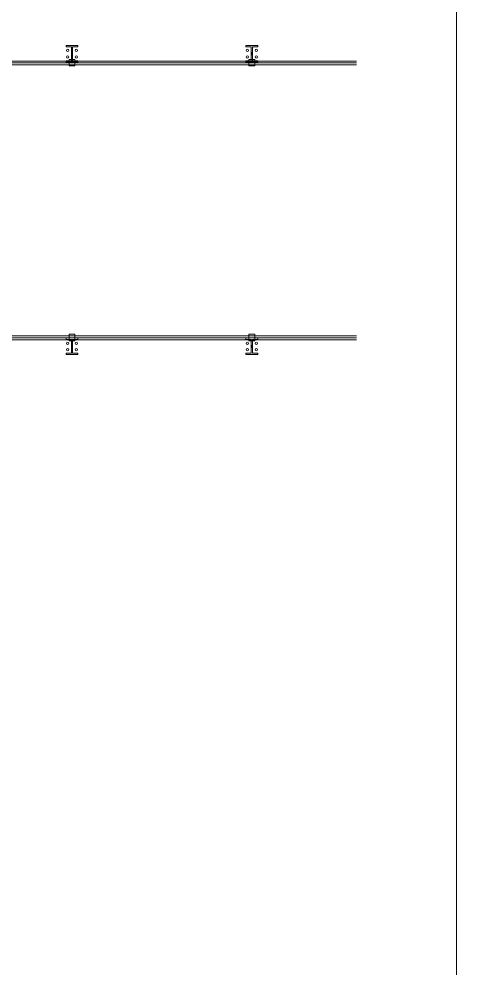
# Model space of a CAD drawing. Header units: millimetres. Extents: x 68421 to 1479662, y -51504 to 144751.
# Drawn here: x 299044 to 329555, y 3423 to 66742 of the extents above; entities that cross this region are included whole.
import ezdxf

# ---------------------------------------------------------------- set-up
doc = ezdxf.new("R2010")
doc.units = ezdxf.units.MM
doc.header["$LTSCALE"] = 0.35
doc.header["$MEASUREMENT"] = 0
doc.linetypes.add('CONTIN', pattern=[0, 0, 0])
doc.layers.get('0').update_dxf_attribs({"linetype": 'CONTIN'})

# ---------------------------------------------------------------- blocks, each defined once
blk = doc.blocks.new('COL-1')
at = {"lineweight": 0}
for p, q in [((-525, -375), (-525, 375)), ((-525, 375), (-436, 375)), ((-436, 375), (-436, 36)), ((-436, 36), (436, 36)), ((436, 36), (436, 375)), ((436, 375), (525, 375)), ((525, 375), (525, -375)), ((-436, -375), (-525, -375)), ((436, -36), (-436, -36)), ((-436, -36), (-436, -375)), ((436, -375), (436, -36)), ((525, -375), (436, -375))]:
    blk.add_line(p, q, dxfattribs=at)
at = {"color": 0, "lineweight": 0, "ltscale": 0.1}
for p, q in [((-82, 0), (102, 0)), ((0, -36), (0, 36))]:
    blk.add_line(p, q, dxfattribs=at)
at = {"color": 1, "lineweight": 0}
for centre in [(-194, 279), (221, 279), (-194, -279), (221, -279)]:
    blk.add_circle(centre, 72.1, dxfattribs=at)

msp = doc.modelspace()

# ---------------------------------------------------------------- linework, layer by layer
at = {"color": 152, "linetype": 'ByBlock', "lineweight": 0}
for p, q in [((276268.14894, 63938.80297), (321573.7543, 63938.80297)), ((276268.14894, 63812.88645), (321573.7543, 63812.88645)), ((276268.14894, 63686.96993), (321573.7543, 63686.96993)), ((276268.14894, 45597.36787), (321573.7543, 45597.36787)), ((276268.14894, 45471.45135), (321573.7543, 45471.45135)), ((276268.14894, 45345.53482), (321573.49517, 45345.53482))]:
    msp.add_line(p, q, dxfattribs=at)
at = {"color": 0, "lineweight": 0, "ltscale": 0.1}
for points in [[(260624.53622, 144750.54254), (328245.51614, 144750.54254), (328245.51614, -32317), (260624.53622, -32317)], [(328245.51614, 144750.54254), (351912.11259, 144750.54254), (351912.11259, -32317), (328245.51614, -32317)]]:
    msp.add_lwpolyline(points, close=True, dxfattribs=at)
at = {"color": 152, "linetype": 'ByBlock', "lineweight": 0}
for points in [[(302392.22786, 63614.99709), (302778.46313, 63614.99709), (302778.38804, 64047.49834), (302392.15277, 64047.49834)], [(314394.34505, 63614.99709), (314780.58031, 63614.99709), (314780.50522, 64047.49834), (314394.26996, 64047.49834)], [(302392.13561, 45273.57316), (302778.37088, 45273.57316), (302778.29579, 45706.07441), (302392.06052, 45706.07441)], [(314394.2528, 45273.57316), (314780.48806, 45273.57316), (314780.41297, 45706.07441), (314394.17771, 45706.07441)]]:
    msp.add_lwpolyline(points, close=True, dxfattribs=at)

# ---------------------------------------------------------------- block references
at = {"linetype": 'ByBlock', "lineweight": 0, "yscale": 1.055999999999994, "zscale": 1.055999999999994}
for p, xscale, rotation in [((302585.2704, 64417.1996), 1.055999999999994, 89.99999999999997), ((314587.38759, 64417.1996), 1.055999999999994, 89.99999999999997), ((302585.2704, 44903.8719), -1.055999999999994, 89.9999999999999), ((314587.38759, 44903.8719), -1.055999999999994, 89.9999999999999)]:
    msp.add_blockref('COL-1', p, dxfattribs=dict(at, xscale=xscale, rotation=rotation))

doc.saveas('drawing.dxf')
